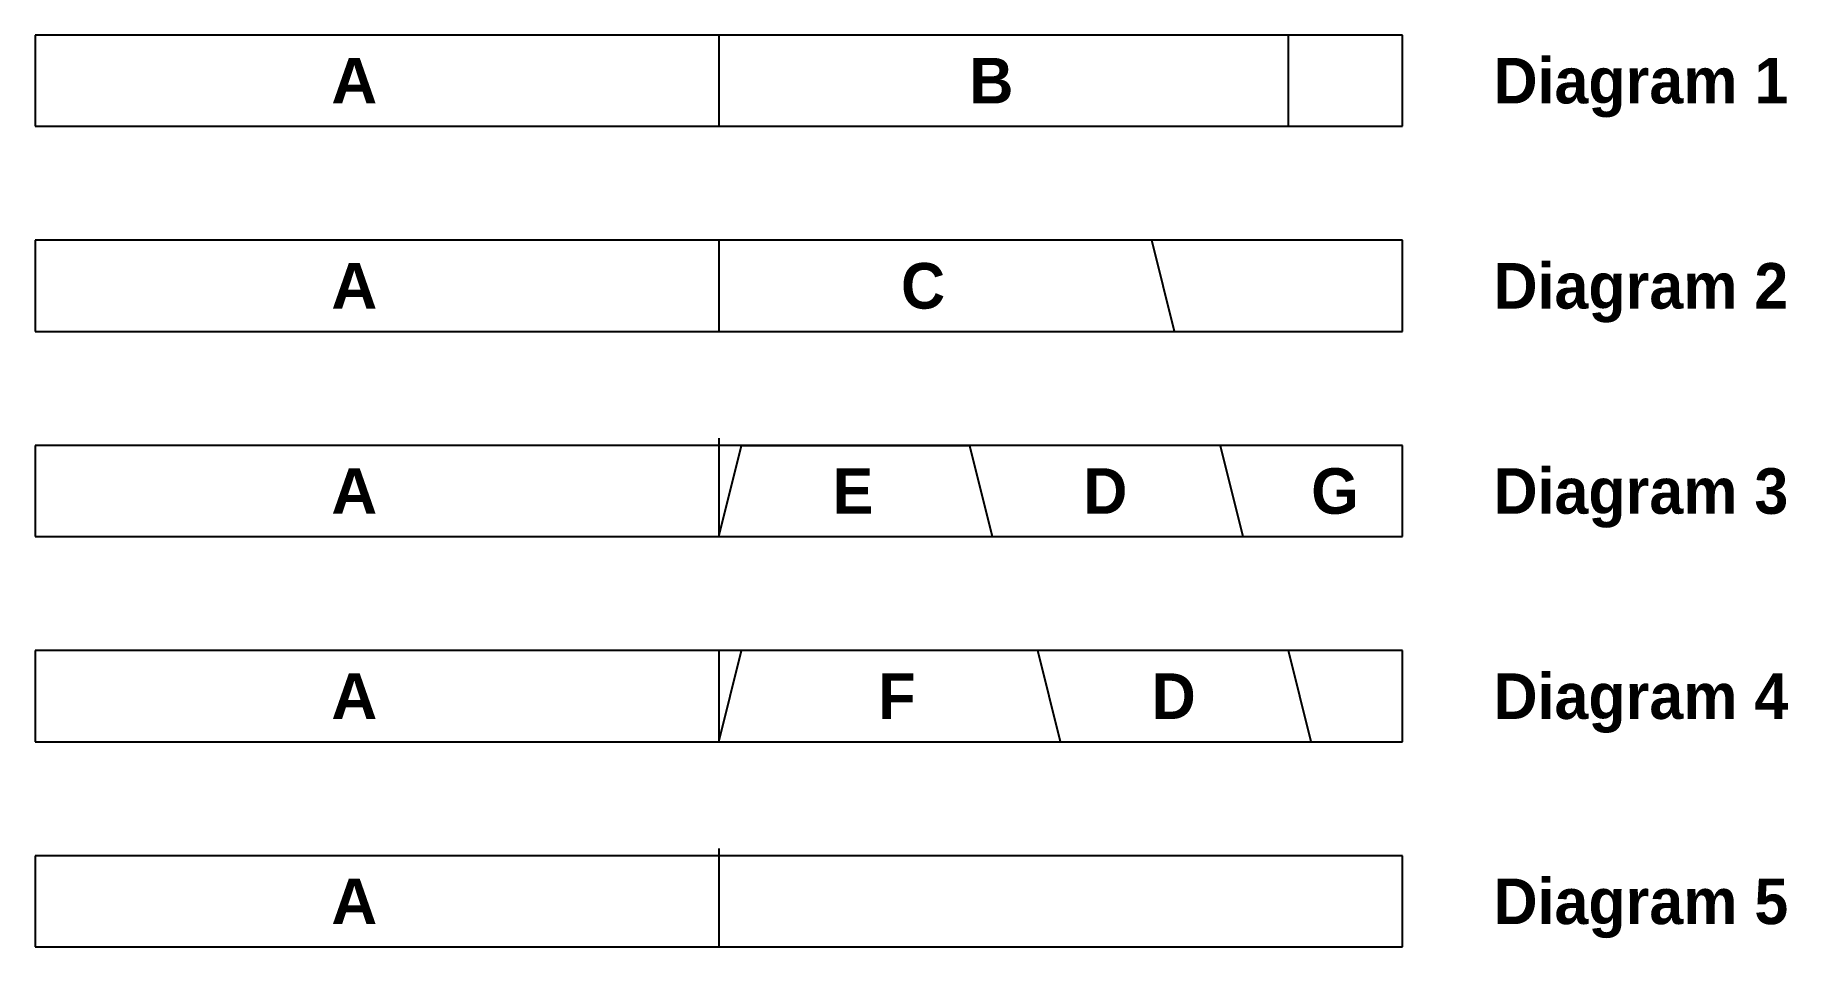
# Model space of a CAD drawing. Header units: inches. Extents: x 43 to 50.69, y 26 to 30.
import ezdxf

# ---------------------------------------------------------------- set-up
doc = ezdxf.new("R2010")
doc.units = ezdxf.units.IN
doc.header["$MEASUREMENT"] = 0
doc.layers.get('0').update_dxf_attribs({"lineweight": 25})
doc.styles.add('textstyle11', font='')
doc.styles.add('textstyle12', font='')
doc.styles.add('textstyle13', font='')
doc.styles.add('textstyle14', font='')
doc.styles.add('textstyle15', font='')
doc.styles.add('textstyle16', font='')
doc.styles.add('textstyle17', font='')
doc.styles.add('textstyle18', font='')
doc.styles.add('textstyle19', font='')
doc.styles.add('textstyle20', font='')
doc.styles.add('textstyle21', font='')
doc.styles.add('textstyle22', font='')
doc.styles.add('textstyle23', font='')
doc.styles.add('textstyle24', font='')
doc.styles.add('textstyle25', font='')
doc.styles.add('textstyle26', font='')
doc.styles.add('textstyle27', font='')
doc.styles.get('textstyle11').set_extended_font_data('Andale Mono', bold=True)
doc.styles.get('textstyle12').set_extended_font_data('Andale Mono', bold=True)
doc.styles.get('textstyle13').set_extended_font_data('Andale Mono', bold=True)
doc.styles.get('textstyle14').set_extended_font_data('Andale Mono', bold=True)
doc.styles.get('textstyle15').set_extended_font_data('Andale Mono', bold=True)
doc.styles.get('textstyle16').set_extended_font_data('Andale Mono', bold=True)
doc.styles.get('textstyle17').set_extended_font_data('Andale Mono', bold=True)
doc.styles.get('textstyle18').set_extended_font_data('Andale Mono', bold=True)
doc.styles.get('textstyle19').set_extended_font_data('Andale Mono', bold=True)
doc.styles.get('textstyle20').set_extended_font_data('Andale Mono', bold=True)
doc.styles.get('textstyle21').set_extended_font_data('Andale Mono', bold=True)
doc.styles.get('textstyle22').set_extended_font_data('Andale Mono', bold=True)
doc.styles.get('textstyle23').set_extended_font_data('Andale Mono', bold=True)
doc.styles.get('textstyle24').set_extended_font_data('Andale Mono', bold=True)
doc.styles.get('textstyle25').set_extended_font_data('Andale Mono', bold=True)
doc.styles.get('textstyle26').set_extended_font_data('Andale Mono', bold=True)
doc.styles.get('textstyle27').set_extended_font_data('Andale Mono', bold=True)

msp = doc.modelspace()

# ---------------------------------------------------------------- linework, layer by layer
for p, q in [((43, 30), (43, 29.6)), ((49, 30), (43, 30)), ((46, 30), (46, 29.6)), ((48.5, 29.6), (48.5, 30)), ((49, 29.6), (49, 30)), ((43, 29.6), (49, 29.6)), ((43, 29.1), (43, 28.7)), ((49, 29.1), (43, 29.1)), ((46, 29.1), (46, 28.7)), ((48, 28.7), (47.9, 29.1)), ((49, 28.7), (49, 29.1)), ((43, 28.7), (49, 28.7)), ((46, 28.2312), (46, 27.8)), ((43, 28.2), (43, 27.8)), ((49, 28.2), (43, 28.2)), ((46, 27.8), (46.1, 28.2)), ((46.1, 28.2), (47.1, 28.2)), ((47.1, 28.2), (47.2, 27.8)), ((48.2, 28.2), (48.3, 27.8)), ((49, 27.8), (49, 28.2)), ((43, 27.8), (49, 27.8)), ((43, 27.3), (43, 26.9)), ((49, 27.3), (43, 27.3)), ((46, 27.3), (46, 26.9)), ((46, 26.9), (46.1, 27.3)), ((47.5, 26.9), (47.4, 27.3)), ((48.6, 26.9), (48.5, 27.3)), ((49, 26.9), (49, 27.3)), ((43, 26.9), (49, 26.9)), ((43, 26.4), (43, 26)), ((49, 26.4), (43, 26.4)), ((46, 26.4312), (46, 26)), ((49, 26), (49, 26.4)), ((43, 26), (49, 26))]:
    msp.add_line(p, q)

# ---------------------------------------------------------------- texts
at = {"attachment_point": 1}
for s, insert, char_height, style in [('\\fArial|b1|i0|c0|p0;\\H0.2;A', (44.3, 29.9), 20, 'textstyle11'), ('\\H0.2;B', (47.1, 29.9), 20, 'textstyle16'), ('Diagram 1', (49.4, 29.9), 0.2, 'textstyle23'), ('\\fArial|b1|i0|c0|p0;\\H0.2;A', (44.3, 29), 20, 'textstyle12'), ('\\H0.2;C', (46.8, 29), 20, 'textstyle17'), ('Diagram 2', (49.4, 29), 0.2, 'textstyle24'), ('\\fArial|b1|i0|c0|p0;\\H0.2;A', (44.3, 28.1), 20, 'textstyle13'), ('\\H0.2;E', (46.5, 28.1), 20, 'textstyle20'), ('\\H0.2;D', (47.6, 28.1), 20, 'textstyle18'), ('\\H0.2;G', (48.6, 28.1), 20, 'textstyle22'), ('Diagram 3', (49.4, 28.1), 0.2, 'textstyle25'), ('\\fArial|b1|i0|c0|p0;\\H0.2;A', (44.3, 27.2), 20, 'textstyle14'), ('\\H0.2;F', (46.7, 27.2), 20, 'textstyle21'), ('\\H0.2;D', (47.9, 27.2), 20, 'textstyle19'), ('Diagram 4', (49.4, 27.2), 0.2, 'textstyle26'), ('Diagram 5', (49.4, 26.3), 0.2, 'textstyle27'), ('\\fArial|b1|i0|c0|p0;\\H0.2;A', (44.3, 26.3), 20, 'textstyle15')]:
    msp.add_mtext(s, dxfattribs=dict(at, insert=insert, char_height=char_height, style=style))

doc.saveas('drawing.dxf')
